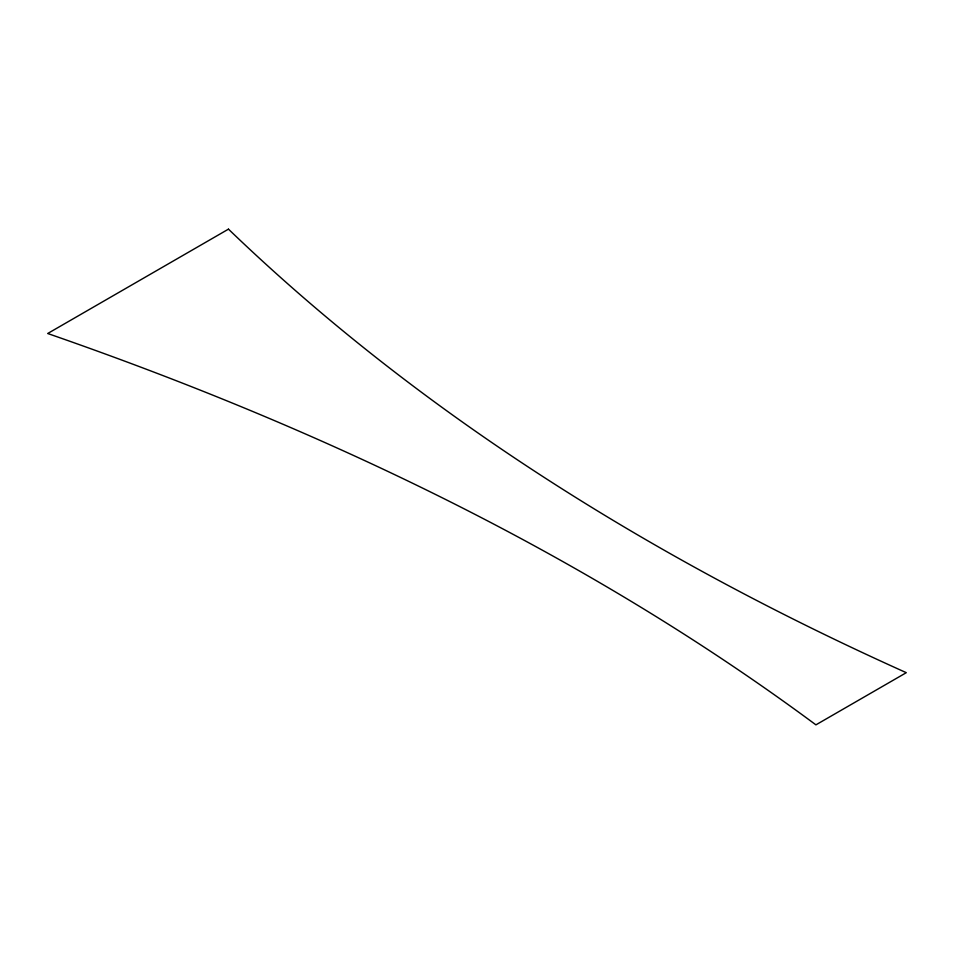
<?xml version="1.0" encoding="UTF-8"?>
<svg xmlns="http://www.w3.org/2000/svg" width="954" height="954" viewBox="0 0 954 954"><rect width="100%" height="100%" fill="white"/><g stroke="black" fill="none" stroke-linecap="round" stroke-linejoin="round"><path stroke-width="1.43" d="M228.459 229.151L47.7 333.506C319.864 427.952 583.8 552.819 815.92 724.849L906.3 672.677C659.131 561.703 424.339 417.602 228.459 229.151"/></g></svg>
